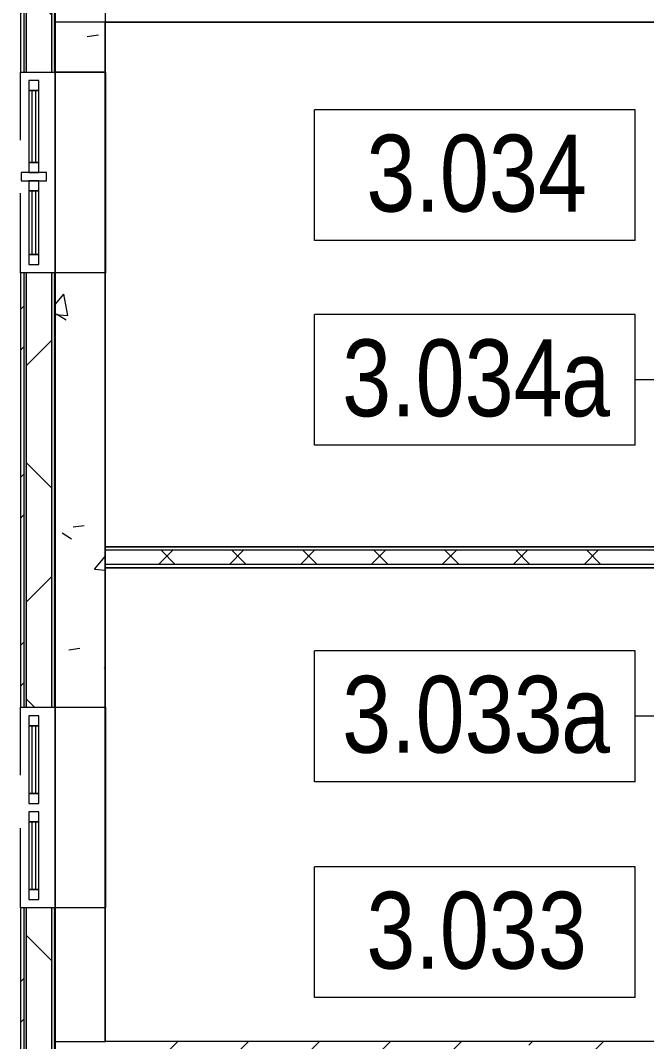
# Model space of a CAD drawing. Header units: millimetres. Extents: x 92932 to 275892, y -43515 to 30371.
# Drawn here: x 177070 to 180815, y 13217 to 19327 of the extents above; entities that cross this region are included whole.
import ezdxf

# ---------------------------------------------------------------- set-up
doc = ezdxf.new("R2010")
doc.units = ezdxf.units.MM
doc.linetypes.add('Осевые', pattern=[6350, 1270, -952.5, 3175, -952.5])
doc.linetypes.add('Сверху', pattern=[793.75, 476.25, -317.5])
for name, color, linetype, lineweight in [('Импосты витража', 7, 'Continuous', 9), ('Импосты витража-1', 7, 'Continuous', 18), ('Марки помещений', 7, 'Continuous', 9), ('Общие ребра', 7, 'Continuous', 9), ('Окна', 7, 'Continuous', 9), ('Окна-1', 7, 'Сверху', 9), ('Окна-2', 7, 'Continuous', 18), ('Оси-1', 7, 'Осевые', 9), ('Перекрытия', 7, 'Continuous', 9), ('Стены', 7, 'Continuous', 9), ('Стены-1', 7, 'Continuous', 18), ('Штриховка разреза-1', 7, 'Continuous', 9)]:
    doc.layers.add(name, color=color, linetype=linetype, lineweight=lineweight)
doc.styles.add('Arial Narrow_1', font='Arial Narrow.ttf', dxfattribs={"height": 460})
pattern_1 = [(0, (120245.78, 0), (812.8, 203.2), [67.056, -542.544, 67.056, -542.544, -3251.2]), (0, (120245.78, 0), (812.8, 203.2), [-1219.2, 67.056, -1152.144, 67.056, -542.544, -1422.4]), (0, (120245.78, 0), (812.8, 203.2), [-3048, 67.056, -339.344, 67.056, -948.944]), (120, (120550.58, 101.6), (-582.37636, 602.30545), [67.056, -542.544, 67.056, -542.544, -3251.2]), (120, (120550.58, 101.6), (-582.37636, 602.30545), [-1219.2, 67.056, -1152.144, 67.056, -542.544, -1422.4]), (120, (120550.58, 101.6), (-582.37636, 602.30545), [-3048, 67.056, -339.344, 67.056, -948.944]), (240, (120652.18, 508), (-230.42364, -805.50545), [67.056, -542.544, 67.056, -542.544, -3251.2]), (240, (120652.18, 508), (-230.42364, -805.50545), [-1219.2, 67.056, -1152.144, 67.056, -542.544, -1422.4]), (240, (120652.18, 508), (-230.42364, -805.50545), [-3048, 67.056, -339.344, 67.056, -948.944])]

# ---------------------------------------------------------------- blocks, each defined once
blk = doc.blocks.new('M_Окно-Квадратный проем - 1200 x 11450 mm-V11-План 3-го этажа на отм_ _4_200')
at = {"layer": 'Окна'}
for p, q in [((-608.2, -102.5), (-608.2, 102.5)), ((591.8, 102.5), (591.8, -102.5))]:
    blk.add_line(p, q, dxfattribs=at)
at = {"layer": 'Окна-1'}
for p, q in [((-608.2, 102.5), (591.8, 102.5)), ((591.8, -102.5), (-608.2, -102.5))]:
    blk.add_line(p, q, dxfattribs=at)
blk = doc.blocks.new('Панель окно - Верхнее левое-8286422-План 3-го этажа на отм_ _4_200')
at = {"layer": 'Окна'}
for p, q in [((215, 30), (-215, 30)), ((-215, 30), (-215, -30)), ((215, -30), (215, 30)), ((-215, -30), (215, -30))]:
    blk.add_line(p, q, dxfattribs=at)
at = {"layer": 'Окна-2'}
for p, q in [((-215, 30), (-275, 30)), ((-275, 30), (-275, -30)), ((-215, -30), (-215, 30)), ((215, 12.5), (-215, 12.5)), ((-215, 12.5), (-215, -12.5)), ((215, 30), (215, -30)), ((275, 30), (215, 30)), ((215, -12.5), (215, 12.5)), ((275, -30), (275, 30)), ((-275, -30), (-215, -30)), ((-215, -12.5), (215, -12.5)), ((215, -30), (275, -30))]:
    blk.add_line(p, q, dxfattribs=at)
blk = doc.blocks.new('Панель окно - Верхнее правое-8286428-План 3-го этажа на отм_ _4_200')
at = {"layer": 'Окна'}
for p, q in [((190, 30), (-190, 30)), ((-190, 30), (-190, -30)), ((190, -30), (190, 30)), ((-190, -30), (190, -30))]:
    blk.add_line(p, q, dxfattribs=at)
at = {"layer": 'Окна-2'}
for p, q in [((-190, 30), (-250, 30)), ((-250, 30), (-250, -30)), ((-190, -30), (-190, 30)), ((190, 12.5), (-190, 12.5)), ((-190, 12.5), (-190, -12.5)), ((190, 30), (190, -30)), ((250, 30), (190, 30)), ((190, -12.5), (190, 12.5)), ((250, -30), (250, 30)), ((-250, -30), (-190, -30)), ((-190, -12.5), (190, -12.5)), ((190, -30), (250, -30))]:
    blk.add_line(p, q, dxfattribs=at)
blk = doc.blocks.new('Прямоугольный импост - Прямоугольный импост 1-2108640-План 3-го этажа на отм_ _4_200')
at = {"layer": 'Импосты витража-1'}
for p, q in [((-25, 75), (25, 75)), ((-25, -75), (-25, 75)), ((25, 75), (25, -75)), ((25, -75), (-25, -75))]:
    blk.add_line(p, q, dxfattribs=at)
blk = doc.blocks.new('Панель окно - Верхнее правое-8286429-План 3-го этажа на отм_ _4_200')
at = {"layer": 'Окна'}
for p, q in [((202.5, 30), (-202.5, 30)), ((-202.5, 30), (-202.5, -30)), ((202.5, -30), (202.5, 30)), ((-202.5, -30), (202.5, -30))]:
    blk.add_line(p, q, dxfattribs=at)
at = {"layer": 'Окна-2'}
for p, q in [((-202.5, 30), (-262.5, 30)), ((-262.5, 30), (-262.5, -30)), ((-202.5, -30), (-202.5, 30)), ((202.5, 12.5), (-202.5, 12.5)), ((-202.5, 12.5), (-202.5, -12.5)), ((202.5, 30), (202.5, -30)), ((262.5, 30), (202.5, 30)), ((202.5, -12.5), (202.5, 12.5)), ((262.5, -30), (262.5, 30)), ((-262.5, -30), (-202.5, -30)), ((-202.5, -12.5), (202.5, -12.5)), ((202.5, -30), (262.5, -30))]:
    blk.add_line(p, q, dxfattribs=at)
blk = doc.blocks.new('Панель окно - Верхнее левое-8286423-План 3-го этажа на отм_ _4_200')
at = {"layer": 'Окна'}
for p, q in [((202.5, 30), (-202.5, 30)), ((-202.5, 30), (-202.5, -30)), ((202.5, -30), (202.5, 30)), ((-202.5, -30), (202.5, -30))]:
    blk.add_line(p, q, dxfattribs=at)
at = {"layer": 'Окна-2'}
for p, q in [((-202.5, 30), (-262.5, 30)), ((-262.5, 30), (-262.5, -30)), ((-202.5, -30), (-202.5, 30)), ((202.5, 12.5), (-202.5, 12.5)), ((-202.5, 12.5), (-202.5, -12.5)), ((202.5, 30), (202.5, -30)), ((262.5, 30), (202.5, 30)), ((202.5, -12.5), (202.5, 12.5)), ((262.5, -30), (262.5, 30)), ((-262.5, -30), (-202.5, -30)), ((-202.5, -12.5), (202.5, -12.5)), ((202.5, -30), (262.5, -30))]:
    blk.add_line(p, q, dxfattribs=at)
blk = doc.blocks.new('Марка помещения_Р - Марка помещения-4575829-План 3-го этажа на отм_ _4_200')
at = {"layer": 'Марки помещений'}
for p, q in [((-4.79375, -1.95625), (-4.79375, 1.95625)), ((4.79375, 1.95625), (-4.79375, 1.95625)), ((4.79375, -1.95625), (4.79375, 1.95625)), ((4.79375, -1.95625), (-4.79375, -1.95625))]:
    blk.add_line(p, q, dxfattribs=at)

msp = doc.modelspace()

# ---------------------------------------------------------------- hatches: boundary and pattern name
at = {"layer": 'Штриховка разреза-1'}
h = msp.add_hatch(dxfattribs=at)
h.set_pattern_fill('FP_12', color=256, style=0, pattern_type=2)
h.set_pattern_definition([(45, (120245.8, 0), (-502.894, 502.894), []), (45, (120245.8, 762), (-502.894, 502.894), [])])
h.paths.add_polyline_path([(177069.9, -21673.3), (177089.9, -21672.9), (177089.9, -20232.9), (177069.9, -20232.9), (177069.9, -21109.6)], flags=0)
h.paths.add_polyline_path([(177089.9, -19932.9), (177089.9, -19082.9), (177069.9, -19082.9), (177069.9, -19932.9)], flags=0)
h.paths.add_polyline_path([(177089.9, -17882.9), (177089.9, -14684.1), (177069.9, -14684.1), (177069.9, -17882.9)], flags=0)
h.paths.add_polyline_path([(177089.9, -13484.1), (177089.9, -11682.9), (177069.9, -11682.9), (177069.9, -13484.1)], flags=0)
h.paths.add_polyline_path([(177089.9, -10482.9), (177089.9, -8682.9), (177069.9, -8682.9), (177069.9, -10482.9)], flags=0)
h.paths.add_polyline_path([(177069.9, -7482.9), (177089.9, -7482.9), (177089.9, -5682.9), (177069.9, -5682.9), (177069.9, -6923.2)], flags=0)
h.paths.add_polyline_path([(177089.9, -4482.9), (177089.9, -2682.9), (177069.9, -2682.9), (177069.9, -4482.9)], flags=0)
h.paths.add_polyline_path([(177089.9, -1482.9), (177089.9, 317.1), (177069.9, 317.1), (177069.9, -1482.9)], flags=0)
h.paths.add_polyline_path([(177089.9, 1517.1), (177089.9, 3317.1), (177069.9, 3317.1), (177069.9, 1517.1)], flags=0)
h.paths.add_polyline_path([(177069.9, 4517.1), (177089.9, 4517.1), (177089.9, 6317.1), (177069.9, 6317.1), (177069.9, 6172.1)], flags=0)
h.paths.add_polyline_path([(177069.9, 7517.1), (177089.9, 7517.1), (177089.9, 9217.1), (177069.9, 9217.1), (177069.9, 8354.6)], flags=0)
h.paths.add_polyline_path([(177089.9, 10417.1), (177089.9, 14017.1), (177069.9, 14017.1), (177069.9, 10417.1)], flags=0)
h.paths.add_polyline_path([(177069.9, 15217.1), (177089.9, 15217.1), (177089.9, 17817.1), (177069.9, 17817.1), (177069.9, 17084.8)], flags=0)
h.paths.add_polyline_path([(177089.9, 19017.1), (177089.9, 20883), (177069.9, 20883), (177069.9, 19017.1)], flags=0)
h = msp.add_hatch(dxfattribs=at)
h.set_pattern_fill('FP_13', color=256, style=0, pattern_type=2)
h.set_pattern_definition(pattern_1)
h.paths.add_polyline_path([(177089.9, -21672.9), (177104.9, -21672.7), (177104.9, -20232.9), (177089.9, -20232.9), (177089.9, -21109.6)], flags=0)
h.paths.add_polyline_path([(177104.9, -19932.9), (177104.9, -19082.9), (177089.9, -19082.9), (177089.9, -19932.9)], flags=0)
h.paths.add_polyline_path([(177089.9, -17882.9), (177104.9, -17882.9), (177104.9, -14684.1), (177089.9, -14684.1), (177089.9, -17835.8)], flags=0)
h.paths.add_polyline_path([(177104.9, -13484.1), (177104.9, -11682.9), (177089.9, -11682.9), (177089.9, -13484.1)], flags=0)
h.paths.add_polyline_path([(177104.9, -10482.9), (177104.9, -8682.9), (177089.9, -8682.9), (177089.9, -10482.9)], flags=0)
h.paths.add_polyline_path([(177089.9, -7482.9), (177104.9, -7482.9), (177104.9, -5682.9), (177089.9, -5682.9), (177089.9, -6923.2)], flags=0)
h.paths.add_polyline_path([(177089.9, -4482.9), (177104.9, -4482.9), (177104.9, -2682.9), (177089.9, -2682.9)], flags=0)
h.paths.add_polyline_path([(177089.9, -1482.9), (177104.9, -1482.9), (177104.9, 317.1), (177089.9, 317.1), (177089.9, -375.5)], flags=0)
h.paths.add_polyline_path([(177104.9, 1517.1), (177104.9, 3317.1), (177089.9, 3317.1), (177089.9, 1517.1)], flags=0)
h.paths.add_polyline_path([(177089.9, 4517.1), (177104.9, 4517.1), (177104.9, 6317.1), (177089.9, 6317.1), (177089.9, 6172.1)], flags=0)
h.paths.add_polyline_path([(177089.9, 7517.1), (177104.9, 7517.1), (177104.9, 9217.1), (177089.9, 9217.1), (177089.9, 8354.6)], flags=0)
h.paths.add_polyline_path([(177089.9, 10417.1), (177104.9, 10417.1), (177104.9, 14017.1), (177089.9, 14017.1), (177089.9, 10537.1)], flags=0)
h.paths.add_polyline_path([(177104.9, 15217.1), (177104.9, 17817.1), (177089.9, 17817.1), (177089.9, 15217.1)], flags=0)
h.paths.add_polyline_path([(177104.9, 19017.1), (177104.9, 20883), (177089.9, 20883), (177089.9, 19017.1)], flags=0)
h = msp.add_hatch(dxfattribs=at)
h.set_pattern_fill('FP_14', color=256, style=0, pattern_type=2)
h.set_pattern_definition([(45, (120245.8, 0), (-707.107, 707.107), []), (135, (120245.8, 0), (-707.107, -707.107), [])])
h.paths.add_polyline_path([(177104.9, -21672.7), (177232.7, -21670.6), (177254.9, -21667.2), (177254.9, -20232.9), (177104.9, -20232.9), (177104.9, -21109.6)], flags=0)
h.paths.add_polyline_path([(177254.9, -19932.9), (177254.9, -19082.9), (177104.9, -19082.9), (177104.9, -19932.9)], flags=0)
h.paths.add_polyline_path([(177254.9, -17882.9), (177254.9, -14684.1), (177104.9, -14684.1), (177104.9, -17882.9)], flags=0)
h.paths.add_polyline_path([(177104.9, -13484.1), (177254.9, -13484.1), (177254.9, -11682.9), (177104.9, -11682.9), (177104.9, -13470.8)], flags=0)
h.paths.add_polyline_path([(177104.9, -10482.9), (177254.9, -10482.9), (177254.9, -8682.9), (177104.9, -8682.9), (177104.9, -9105.7)], flags=0)
h.paths.add_polyline_path([(177104.9, -7482.9), (177254.9, -7482.9), (177254.9, -5682.9), (177104.9, -5682.9), (177104.9, -6923.2)], flags=0)
h.paths.add_polyline_path([(177104.9, -4482.9), (177254.9, -4482.9), (177254.9, -2682.9), (177104.9, -2682.9)], flags=0)
h.paths.add_polyline_path([(177254.9, -1482.9), (177254.9, 317.1), (177104.9, 317.1), (177104.9, -1482.9)], flags=0)
h.paths.add_polyline_path([(177254.9, 1517.1), (177254.9, 3317.1), (177104.9, 3317.1), (177104.9, 1517.1)], flags=0)
h.paths.add_polyline_path([(177104.9, 4517.1), (177254.9, 4517.1), (177254.9, 6317.1), (177104.9, 6317.1), (177104.9, 6172.1)], flags=0)
h.paths.add_polyline_path([(177254.9, 7517.1), (177254.9, 9217.1), (177104.9, 9217.1), (177104.9, 7517.1)], flags=0)
h.paths.add_polyline_path([(177104.9, 10417.1), (177254.9, 10417.1), (177254.9, 14017.1), (177104.9, 14017.1), (177104.9, 10537.1)], flags=0)
h.paths.add_polyline_path([(177254.9, 15217.1), (177254.9, 17817.1), (177104.9, 17817.1), (177104.9, 15217.1)], flags=0)
h.paths.add_polyline_path([(177254.9, 19017.1), (177254.9, 20883), (177104.9, 20883), (177104.9, 19017.1)], flags=0)
h = msp.add_hatch(dxfattribs=at)
h.set_pattern_fill('FP_13', color=256, style=0, pattern_type=2)
h.set_pattern_definition(pattern_1)
h.paths.add_polyline_path([(177254.9, -21667.2), (177274.9, -21665.6), (177274.9, -20232.9), (177254.9, -20232.9), (177254.9, -21109.6)], flags=0)
h.paths.add_polyline_path([(177274.9, -19932.9), (177274.9, -19082.9), (177254.9, -19082.9), (177254.9, -19932.9)], flags=0)
h.paths.add_polyline_path([(177254.9, -17882.9), (177274.9, -17882.9), (177274.9, -14684.1), (177254.9, -14684.1), (177254.9, -17835.8)], flags=0)
h.paths.add_polyline_path([(177254.9, -13484.1), (177274.9, -13484.1), (177274.9, -11682.9), (177254.9, -11682.9), (177254.9, -13470.8)], flags=0)
h.paths.add_polyline_path([(177254.9, -10482.9), (177274.9, -10482.9), (177274.9, -8682.9), (177254.9, -8682.9), (177254.9, -9105.7)], flags=0)
h.paths.add_polyline_path([(177254.9, -7482.9), (177274.9, -7482.9), (177274.9, -5682.9), (177254.9, -5682.9), (177254.9, -6923.2)], flags=0)
h.paths.add_polyline_path([(177274.9, -4482.9), (177274.9, -2682.9), (177254.9, -2682.9), (177254.9, -4482.9)], flags=0)
h.paths.add_polyline_path([(177254.9, -1482.9), (177274.9, -1482.9), (177274.9, 317.1), (177254.9, 317.1), (177254.9, -375.5)], flags=0)
h.paths.add_polyline_path([(177274.9, 1517.1), (177274.9, 3317.1), (177254.9, 3317.1), (177254.9, 1517.1)], flags=0)
h.paths.add_polyline_path([(177274.9, 4517.1), (177274.9, 6317.1), (177254.9, 6317.1), (177254.9, 4517.1)], flags=0)
h.paths.add_polyline_path([(177274.9, 7517.1), (177274.9, 9217.1), (177254.9, 9217.1), (177254.9, 7517.1)], flags=0)
h.paths.add_polyline_path([(177254.9, 10417.1), (177274.9, 10417.1), (177274.9, 14017.1), (177254.9, 14017.1), (177254.9, 10537.1)], flags=0)
h.paths.add_polyline_path([(177274.9, 15217.1), (177274.9, 17817.1), (177254.9, 17817.1), (177254.9, 15217.1)], flags=0)
h.paths.add_polyline_path([(177254.9, 19017.1), (177274.9, 19017.1), (177274.9, 19591), (177265.6, 19591.2), (177274.9, 19928.6), (177274.9, 20883), (177254.9, 20883), (177254.9, 19267.3)], flags=0)
h = msp.add_hatch(dxfattribs=at)
h.set_pattern_fill('FP_15', color=256, style=0, pattern_type=2)
h.set_pattern_definition([(50, (120245.8, 0), (1457.472, -127.512), [152.4, -1676.4]), (355, (120245.8, 0), (-281.942, 1528.454), [121.92, -1341.12]), (100.451, (120367.2, -10.6), (1175.54, 1400.933), [129.52, -1424.72]), (46.184, (120245.8, 406.4), (2168.63, -336.34), [228.6, -2514.6]), (96.636, (120426.5, 378.4), (1899.22, 1979.42), [194.28, -2137.08]), (351.184, (120245.8, 406.4), (1899.24, 1979.4), [182.88, -2011.68]), (21, (120449, 304.8), (1212.915, -818.121), [152.4, -1676.4]), (326, (120449, 304.8), (494.417, 1473.504), [121.92, -1341.12]), (71.451, (120550, 236.6), (1707.337, 655.37), [129.52, -1424.72]), (37.5, (120245.8, 0), (24.7094, 676.4402), [67.056, -1257.808, 67.056, -1294.384, -1346.2]), (37.5, (120245.8, 0), (24.7094, 676.4402), [-2686.304, 67.056, -1279.144]), (7.5, (120245.8, 0), (534.558, 801.444), [67.056, -709.168, 67.056, -1227.328, -513.08]), (7.5, (120245.8, 0), (534.558, 801.444), [-2070.608, 67.056, -446.024]), (327.5, (119792.65, 0), (1084.7275, -45.831), [67.056, -440.944, 67.056, -1517.904, -2103.12]), (327.5, (119792.65, 0), (1084.7275, -45.831), [-2092.96, 67.056, -2036.064]), (317.5, (119589.45, 0), (1185.035, 203.414), [67.056, -593.344, 67.056, -985.52, -1493.52]), (317.5, (119589.45, 0), (1185.035, 203.414), [-1712.976, 67.056, -1426.464])])
h.paths.add_polyline_path([(177577.4, 15217.1), (177577.4, 17817.1), (177277.4, 17817.1), (177277.4, 15217.1)], flags=0)
h.paths.add_polyline_path([(177277.4, 19017.1), (177577.4, 19017.1), (177577.4, 19317.1), (177277.4, 19317.1), (177277.4, 19267.3)], flags=0)
h = msp.add_hatch(dxfattribs=at)
h.set_pattern_fill('FP_2', color=256, style=0, pattern_type=2)
h.set_pattern_definition([(45, (120245.78, 0), (-212.132, 212.132), []), (135, (120245.78, 0), (-212.132, -212.132), [])])
h.paths.add_polyline_path([(181354.9, 16072.1), (181374.9, 16072.1), (181374.9, 16157.1), (177577.4, 16157.1), (177577.4, 16072.1), (179737.3, 16072.1)], flags=0)
h = msp.add_hatch(dxfattribs=at)
h.set_pattern_fill('FP_1', color=256, style=0, pattern_type=2)
h.set_pattern_definition([(45, (120245.8, 0), (-424.264, 424.264), [600, -100, 20, -100]), (45, (120245.8, 424), (-424.264, 424.264), [])])
h.paths.add_polyline_path([(181677.4, 13017.1), (181877.4, 13017.1), (181877.4, 13217.1), (177277.4, 13217.1), (177277.4, 13017.1), (181433.5, 13017.1)], flags=0)

# ---------------------------------------------------------------- linework, layer by layer
at = {"layer": 'Марки помещений'}
for p, q in [((182478.9, 17176.6), (180745.8, 17176.6)), ((182532.6, 15163.5), (180745.8, 15163.5))]:
    msp.add_line(p, q, dxfattribs=at)
at = {"layer": 'Общие ребра'}
for p, q in [((177089.9, 20883), (177089.9, 19017.1)), ((177104.9, 20883), (177104.9, 19017.1)), ((177254.9, 20883), (177254.9, 19017.1)), ((177089.9, 17817.1), (177089.9, 15217.1)), ((177104.9, 17817.1), (177104.9, 15217.1)), ((177254.9, 17817.1), (177254.9, 15217.1)), ((177577.4, 16177.1), (177577.4, 16157.1)), ((181354.9, 16157.1), (177577.4, 16157.1)), ((177577.4, 16157.1), (177577.4, 16072.1)), ((181354.9, 16072.1), (177577.4, 16072.1)), ((177577.4, 16072.1), (177577.4, 16052.1)), ((177089.9, 14017.1), (177089.9, 10417.1)), ((177104.9, 14017.1), (177104.9, 10417.1)), ((177254.9, 14017.1), (177254.9, 10417.1)), ((177277.4, 13217.1), (177577.4, 13217.1))]:
    msp.add_line(p, q, dxfattribs=at)
at = {"layer": 'Оси-1'}
msp.add_line((177577.4, 25417.1), (177577.4, -41737.8), dxfattribs=at)
at = {"layer": 'Перекрытия'}
for p, q in [((177277.4, 19587.1), (177277.4, 13047.1)), ((177577.4, 19317.1), (177577.4, 16177.1)), ((183527.4, 19317.1), (177577.4, 19317.1)), ((177577.4, 16177.1), (181354.9, 16177.1)), ((181354.9, 16052.1), (177577.4, 16052.1)), ((177577.4, 16052.1), (177577.4, 13217.1))]:
    msp.add_line(p, q, dxfattribs=at)
at = {"layer": 'Стены'}
for p, q in [((177277.4, 17817.1), (177277.4, 19017.1)), ((177577.4, 19017.1), (177277.4, 19017.1)), ((177577.4, 19017.1), (177577.4, 17817.1)), ((177577.4, 17817.1), (177577.4, 19017.1)), ((177579.4, 19017.1), (177577.4, 19017.1)), ((177579.4, 19017.1), (177579.4, 17817.1)), ((177577.4, 17817.1), (177277.4, 17817.1)), ((177579.4, 17817.1), (177577.4, 17817.1)), ((177277.4, 14017.1), (177277.4, 15217.1)), ((177277.4, 15217.1), (177577.4, 15217.1)), ((177577.4, 15217.1), (177577.4, 14017.1)), ((177577.4, 14017.1), (177577.4, 15217.1)), ((177579.4, 15217.1), (177577.4, 15217.1)), ((177579.4, 15217.1), (177579.4, 14017.1)), ((177577.4, 14017.1), (177277.4, 14017.1)), ((177579.4, 14017.1), (177577.4, 14017.1))]:
    msp.add_line(p, q, dxfattribs=at)
at = {"layer": 'Стены-1'}
for p, q in [((177069.9, 20883), (177069.9, 19017.1)), ((177274.9, 19017.1), (177274.9, 19591)), ((177577.4, 19442.1), (177577.4, 19317.1)), ((177277.4, 19317.1), (177277.4, 19017.1)), ((177577.4, 19317.1), (177277.4, 19317.1)), ((177577.4, 19317.1), (183527.4, 19317.1)), ((177577.4, 19017.1), (177577.4, 19317.1)), ((177577.4, 19315.1), (177577.4, 19017.1)), ((177579.4, 19017.1), (177579.4, 19315.1)), ((177069.9, 19017.1), (177274.9, 19017.1)), ((177277.4, 19017.1), (177577.4, 19017.1)), ((177577.4, 19017.1), (177579.4, 19017.1)), ((177274.9, 17817.1), (177069.9, 17817.1)), ((177069.9, 17817.1), (177069.9, 15217.1)), ((177274.9, 15217.1), (177274.9, 17817.1)), ((177277.4, 17817.1), (177277.4, 15217.1)), ((177577.4, 17817.1), (177277.4, 17817.1)), ((177577.4, 15217.1), (177577.4, 17817.1)), ((177577.4, 17817.1), (177577.4, 16177.1)), ((177579.4, 17817.1), (177577.4, 17817.1)), ((177579.4, 16179.1), (177579.4, 17817.1)), ((181354.9, 16177.1), (177577.4, 16177.1)), ((177577.4, 16177.1), (177579.4, 16177.1)), ((177577.4, 16052.1), (181354.9, 16052.1)), ((177577.4, 16050.1), (177577.4, 15217.1)), ((177579.4, 15217.1), (177579.4, 16050.1)), ((177069.9, 15217.1), (177274.9, 15217.1)), ((177277.4, 15217.1), (177577.4, 15217.1)), ((177577.4, 15217.1), (177579.4, 15217.1)), ((177274.9, 14017.1), (177069.9, 14017.1)), ((177069.9, 14017.1), (177069.9, 10417.1)), ((177274.9, 10417.1), (177274.9, 14017.1)), ((177277.4, 14017.1), (177277.4, 13217.1)), ((177577.4, 14017.1), (177277.4, 14017.1)), ((177577.4, 13217.1), (177577.4, 14017.1)), ((177577.4, 14017.1), (177577.4, 13217.1)), ((177579.4, 14017.1), (177577.4, 14017.1)), ((177579.4, 13219.1), (177579.4, 14017.1)), ((177277.4, 13217.1), (177277.4, 13017.1)), ((181877.4, 13217.1), (177577.4, 13217.1)), ((177577.4, 13217.1), (177579.4, 13217.1))]:
    msp.add_line(p, q, dxfattribs=at)

# ---------------------------------------------------------------- block references
at = {"layer": 'Импосты витража', "extrusion": (0, 0, -1), "rotation": 270}
msp.add_blockref('Прямоугольный импост - Прямоугольный импост 1-2108640-План 3-го этажа на отм_ _4_200', (-177149.9, 18392.1), dxfattribs=at)
at = {"layer": 'Марки помещений', "xscale": 199.9999999999999, "yscale": 199.9999999999999, "zscale": 199.9999999999999}
for p in [(179787, 18401.6), (179787, 17176.6), (179787, 15163.5), (179787, 13871.6)]:
    msp.add_blockref('Марка помещения_Р - Марка помещения-4575829-План 3-го этажа на отм_ _4_200', p, dxfattribs=at)
at = {"layer": 'Окна'}
for name, p, rotation in [('M_Окно-Квадратный проем - 1200 x 11450 mm-V11-План 3-го этажа на отм_ _4_200', (177172.4, 18425.3), 89.99999999999991), ('Панель окно - Верхнее левое-8286422-План 3-го этажа на отм_ _4_200', (177149.9, 18692.1), 270), ('Панель окно - Верхнее правое-8286428-План 3-го этажа на отм_ _4_200', (177149.9, 18117.1), 270), ('M_Окно-Квадратный проем - 1200 x 11450 mm-V11-План 3-го этажа на отм_ _4_200', (177172.4, 14625.3), 89.99999999999991), ('Панель окно - Верхнее левое-8286423-План 3-го этажа на отм_ _4_200', (177149.9, 14904.6), 90), ('Панель окно - Верхнее правое-8286429-План 3-го этажа на отм_ _4_200', (177149.9, 14329.6), 90)]:
    msp.add_blockref(name, p, dxfattribs=dict(at, rotation=rotation))

# ---------------------------------------------------------------- texts
at = {"layer": 'Марки помещений', "char_height": 460, "attachment_point": 1, "style": 'Arial Narrow_1'}
for s, insert, width in [('3.034', (179139.1, 18643.4), 1587.341), ('3.034', (178994.1, 17418.4), 1587.341), ('\\fArial Narrow|b0|i0|c204|p34|;а', (180303.8, 17418.4), 352.742), ('3.033', (178994.1, 15405.3), 1587.341), ('\\fArial Narrow|b0|i0|c204|p34|;а', (180303.8, 15405.3), 352.742), ('3.033', (179139.1, 14113.4), 1587.341)]:
    msp.add_mtext(s, dxfattribs=dict(at, insert=insert, width=width))

doc.saveas('drawing.dxf')
